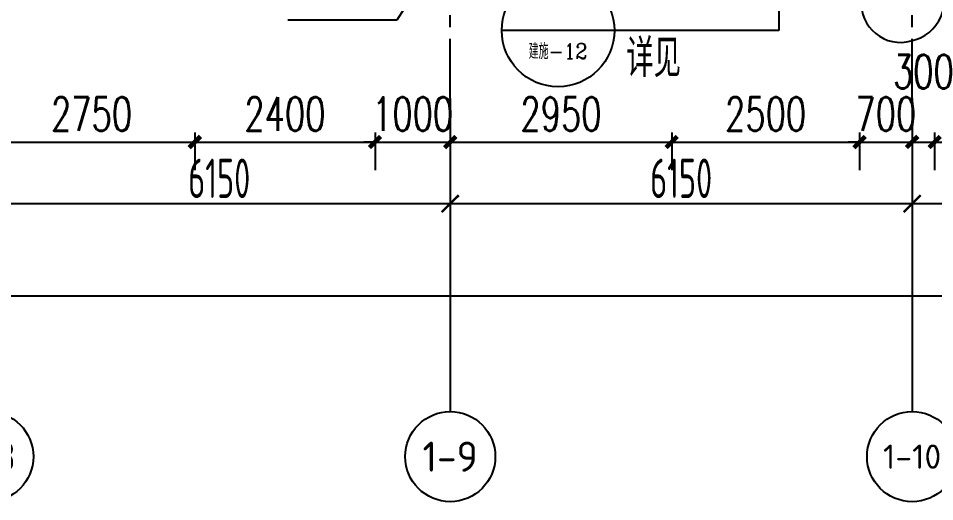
# Model space of a CAD drawing. Header units: millimetres. Extents: x -1048436 to -185795, y -983427 to 400387.
# Drawn here: x -728963 to -716763, y -364464 to -358025 of the extents above; entities that cross this region are included whole.
import ezdxf
from ezdxf.enums import TextEntityAlignment as Align

# ---------------------------------------------------------------- set-up
doc = ezdxf.new("R2010")
doc.units = ezdxf.units.MM
doc.header["$LTSCALE"] = 500
doc.linetypes.add('一层轴网$0$CENTER', pattern=[50.8, 31.75, -6.35, 6.35, -6.35])
for name, color, linetype in [('AXIS_TEXT', 7, 'Continuous'), ('DIM_IDEN', 3, 'Continuous'), ('DIM_LEAD', 3, 'Continuous'), ('PUB_DIM', 3, 'Continuous'), ('PUB_TEXT', 7, 'Continuous'), ('一层轴网$0$建-文字', 4, 'Continuous'), ('一层轴网$0$建-符号', 150, 'Continuous'), ('一层轴网$0$建-轴线', 1, '一层轴网$0$CENTER')]:
    doc.layers.add(name, color=color, linetype=linetype)
doc.layers.add('建-非打-01', color=6, linetype='Continuous', plot=False)
doc.styles.add('_TCH_DIM', font='SIMPLEX', dxfattribs={"bigfont": 'GBCBIG'})
doc.styles.add('_TCH_DIM_T3', font='SIMPLEX', dxfattribs={"width": 0.705882, "bigfont": 'GBCBIG'})
doc.styles.add('_TCH_LABEL', font='COMPLEX', dxfattribs={"bigfont": 'GBCBIG'})
doc.styles.add('COMPLEX', font='COMPLEX')
doc.styles.add('一层轴网$0$XD2008', font='xd-hzs.shx', dxfattribs={"width": 0.7, "bigfont": 'xd-hztxt.shx'})
doc.styles.add('一层轴网$0$XD2008_T3', font='xd-hzs.shx', dxfattribs={"width": 0.7, "bigfont": 'xd-hztxt.shx'})
doc.dimstyles.new('_TCH_ARCH&&150', dxfattribs={"dimtxt": 446.25, "dimasz": 150, "dimexe": 375, "dimexo": 450, "dimgap": 150, "dimtad": 1, "dimdec": 0, "dimzin": 0, "dimdsep": 46, "dimtxsty": '_TCH_DIM_T3', "dimblk": 'ARCHTICK', "dimcen": 0.09, "dimclrt": 7, "dimazin": 2, "dimtfac": 1, "dimtdec": 0, "dimtix": 1, "dimtmove": 2, "dimatfit": 3, "dimldrblk": 'ARCHTICK', "dimfxl": 1, "dimtolj": 1, "dimtzin": 0, "dimarcsym": 0})
doc.dimstyles.new('一层轴网$0$XD100&&150', dxfattribs={"dimtxt": 525, "dimasz": 225, "dimexe": 150, "dimexo": 150, "dimgap": 75, "dimtad": 1, "dimdec": 0, "dimdsep": 46, "dimtxsty": '一层轴网$0$XD2008_T3', "dimblk": '一层轴网$0$_ARCHTICK', "dimcen": 2.5, "dimdle": 150, "dimclrt": 7, "dimaunit": 1, "dimadec": 0, "dimazin": 0, "dimtfac": 1, "dimtdec": 0, "dimtix": 1, "dimtmove": 0, "dimatfit": 3, "dimfxl": 1, "dimtolj": 1, "dimtzin": 0, "dimarcsym": 0})

# ---------------------------------------------------------------- blocks, each defined once
blk = doc.blocks.new('_AXISO')
blk.add_circle((0, 0), 0.5)
at = {"layer": 'AXIS_TEXT', "style": 'COMPLEX', "width": 1.041667}
blk.add_attdef('A', text='', height=0.56, dxfattribs=at).set_placement((-0.25, -0.28), (0.25, -0.28), align=Align.FIT)
blk = doc.blocks.new('一层轴网$0$_ARCHTICK')
at = {"color": 0, "linetype": 'ByBlock', "const_width": 0.15}
blk.add_lwpolyline([(-0.5, -0.5), (0.5, 0.5)], dxfattribs=at)
blk = doc.blocks.new('*D2901')
at = {"layer": 'Defpoints', "color": 0, "transparency": 16777216}
for p in [(24000, -2500), (30150, -2500), (30150, -3900)]:
    blk.add_point(p, dxfattribs=at)
at = {"layer": '一层轴网$0$建-符号', "color": 0, "lineweight": -2, "transparency": 16777216}
for p, q in [((24000, -2650), (24000, -4050)), ((30150, -2650), (30150, -4050)), ((23850, -3900), (30300, -3900))]:
    blk.add_line(p, q, dxfattribs=at)
at = {"layer": '一层轴网$0$建-符号', "color": 0, "lineweight": -2, "transparency": 16777216, "xscale": 225, "yscale": 225, "zscale": 225, "rotation": 180}
blk.add_blockref('一层轴网$0$_ARCHTICK', (24000, -3900), dxfattribs=at)
at = {"layer": '一层轴网$0$建-符号', "color": 0, "lineweight": -2, "transparency": 16777216, "xscale": 225, "yscale": 225, "zscale": 225}
blk.add_blockref('一层轴网$0$_ARCHTICK', (30150, -3900), dxfattribs=at)
at = {"layer": '一层轴网$0$建-符号', "color": 7, "transparency": 16777216, "insert": (27075, -3562.5), "char_height": 525, "attachment_point": 5, "style": '一层轴网$0$XD2008_T3'}
blk.add_mtext('\\A1;6150', dxfattribs=at)
blk = doc.blocks.new('*D2902')
at = {"layer": 'Defpoints', "color": 0, "transparency": 16777216}
for p in [(30150, -2500), (36300, -2500), (36300, -3900)]:
    blk.add_point(p, dxfattribs=at)
at = {"layer": '一层轴网$0$建-符号', "color": 0, "lineweight": -2, "transparency": 16777216}
for p, q in [((30150, -2650), (30150, -4050)), ((36300, -2650), (36300, -4050)), ((30000, -3900), (36450, -3900))]:
    blk.add_line(p, q, dxfattribs=at)
at = {"layer": '一层轴网$0$建-符号', "color": 0, "lineweight": -2, "transparency": 16777216, "xscale": 225, "yscale": 225, "zscale": 225, "rotation": 180}
blk.add_blockref('一层轴网$0$_ARCHTICK', (30150, -3900), dxfattribs=at)
at = {"layer": '一层轴网$0$建-符号', "color": 0, "lineweight": -2, "transparency": 16777216, "xscale": 225, "yscale": 225, "zscale": 225}
blk.add_blockref('一层轴网$0$_ARCHTICK', (36300, -3900), dxfattribs=at)
at = {"layer": '一层轴网$0$建-符号', "color": 7, "transparency": 16777216, "insert": (33225, -3562.5), "char_height": 525, "attachment_point": 5, "style": '一层轴网$0$XD2008_T3'}
blk.add_mtext('\\A1;6150', dxfattribs=at)
blk = doc.blocks.new('*D2903')
at = {"layer": 'Defpoints', "color": 0, "transparency": 16777216}
for p in [(36300, -2500), (42450, -2500), (42450, -3900)]:
    blk.add_point(p, dxfattribs=at)
at = {"layer": '一层轴网$0$建-符号', "color": 0, "lineweight": -2, "transparency": 16777216}
for p, q in [((36300, -2650), (36300, -4050)), ((42450, -2650), (42450, -4050)), ((36150, -3900), (42600, -3900))]:
    blk.add_line(p, q, dxfattribs=at)
at = {"layer": '一层轴网$0$建-符号', "color": 0, "lineweight": -2, "transparency": 16777216, "xscale": 225, "yscale": 225, "zscale": 225, "rotation": 180}
blk.add_blockref('一层轴网$0$_ARCHTICK', (36300, -3900), dxfattribs=at)
at = {"layer": '一层轴网$0$建-符号', "color": 0, "lineweight": -2, "transparency": 16777216, "xscale": 225, "yscale": 225, "zscale": 225}
blk.add_blockref('一层轴网$0$_ARCHTICK', (42450, -3900), dxfattribs=at)
at = {"layer": '一层轴网$0$建-符号', "color": 7, "transparency": 16777216, "insert": (39375, -3562.5), "char_height": 525, "attachment_point": 5, "style": '一层轴网$0$XD2008_T3'}
blk.add_mtext('\\A1;6150', dxfattribs=at)
blk = doc.blocks.new('*D2910')
at = {"layer": 'Defpoints', "color": 0, "transparency": 16777216}
for p in [(0, -4275), (74610, -4275), (74610, -5130)]:
    blk.add_point(p, dxfattribs=at)
at = {"layer": '一层轴网$0$建-符号', "color": 0, "lineweight": -2, "transparency": 16777216}
for p, q in [((0, -4425), (0, -5280)), ((74610, -4425), (74610, -5280)), ((-150, -5130), (74760, -5130))]:
    blk.add_line(p, q, dxfattribs=at)
at = {"layer": '一层轴网$0$建-符号', "color": 0, "lineweight": -2, "transparency": 16777216, "xscale": 225, "yscale": 225, "zscale": 225, "rotation": 180}
blk.add_blockref('一层轴网$0$_ARCHTICK', (0, -5130), dxfattribs=at)
at = {"layer": '一层轴网$0$建-符号', "color": 0, "lineweight": -2, "transparency": 16777216, "xscale": 225, "yscale": 225, "zscale": 225}
blk.add_blockref('一层轴网$0$_ARCHTICK', (74610, -5130), dxfattribs=at)
at = {"layer": '一层轴网$0$建-符号', "color": 7, "transparency": 16777216, "insert": (37305, -4793), "char_height": 525, "attachment_point": 5, "style": '一层轴网$0$XD2008_T3'}
blk.add_mtext('\\A1;74610', dxfattribs=at)
blk = doc.blocks.new('A$C4F09042B')
at = {"layer": 'DIM_LEAD'}
for p, q in [((98605, 35075), (97895, 33967)), ((97895, 33967), (96445, 33967))]:
    blk.add_line(p, q, dxfattribs=at)
blk = doc.blocks.new('_ArchTick')
at = {"color": 0, "linetype": 'ByBlock', "const_width": 0.4}
blk.add_lwpolyline([(-0.5, -0.5), (0.5, 0.5)], dxfattribs=at)
blk = doc.blocks.new('*D2076')
at = {"layer": 'Defpoints', "color": 0, "transparency": 16777216}
for p in [(-729363, -359094), (-726613, -359094), (-726613, -359673)]:
    blk.add_point(p, dxfattribs=at)
at = {"layer": 'PUB_DIM', "color": 0, "lineweight": -2, "transparency": 16777216}
for p, q in [((-729363, -359544), (-729363, -360048)), ((-726613, -359544), (-726613, -360048)), ((-729363, -359673), (-726613, -359673))]:
    blk.add_line(p, q, dxfattribs=at)
at = {"layer": 'PUB_DIM', "color": 0, "lineweight": -2, "transparency": 16777216, "xscale": 150, "yscale": 150, "zscale": 150, "rotation": 180}
blk.add_blockref('_ArchTick', (-729363, -359673), dxfattribs=at)
at = {"layer": 'PUB_DIM', "color": 0, "lineweight": -2, "transparency": 16777216, "xscale": 150, "yscale": 150, "zscale": 150}
blk.add_blockref('_ArchTick', (-726613, -359673), dxfattribs=at)
at = {"layer": 'PUB_DIM', "color": 7, "transparency": 16777216, "insert": (-727988, -359300), "char_height": 446.2, "attachment_point": 5, "style": '_TCH_DIM_T3'}
blk.add_mtext('\\A1;2750', dxfattribs=at)
blk = doc.blocks.new('*D2077')
at = {"layer": 'Defpoints', "color": 0, "transparency": 16777216}
for p in [(-726613, -359094), (-724213, -359094), (-724213, -359673)]:
    blk.add_point(p, dxfattribs=at)
at = {"layer": 'PUB_DIM', "color": 0, "lineweight": -2, "transparency": 16777216}
for p, q in [((-726613, -359544), (-726613, -360048)), ((-724213, -359544), (-724213, -360048)), ((-726613, -359673), (-724213, -359673))]:
    blk.add_line(p, q, dxfattribs=at)
at = {"layer": 'PUB_DIM', "color": 0, "lineweight": -2, "transparency": 16777216, "xscale": 150, "yscale": 150, "zscale": 150, "rotation": 180}
blk.add_blockref('_ArchTick', (-726613, -359673), dxfattribs=at)
at = {"layer": 'PUB_DIM', "color": 0, "lineweight": -2, "transparency": 16777216, "xscale": 150, "yscale": 150, "zscale": 150}
blk.add_blockref('_ArchTick', (-724213, -359673), dxfattribs=at)
at = {"layer": 'PUB_DIM', "color": 7, "transparency": 16777216, "insert": (-725413, -359300), "char_height": 446.2, "attachment_point": 5, "style": '_TCH_DIM_T3'}
blk.add_mtext('\\A1;2400', dxfattribs=at)
blk = doc.blocks.new('*D2078')
at = {"layer": 'Defpoints', "color": 0, "transparency": 16777216}
for p in [(-724213, -359094), (-723213, -359094), (-723213, -359673)]:
    blk.add_point(p, dxfattribs=at)
at = {"layer": 'PUB_DIM', "color": 0, "lineweight": -2, "transparency": 16777216}
for p, q in [((-724213, -359544), (-724213, -360048)), ((-723213, -359544), (-723213, -360048)), ((-724213, -359673), (-724363, -359673)), ((-724213, -359673), (-723213, -359673)), ((-723213, -359673), (-723063, -359673))]:
    blk.add_line(p, q, dxfattribs=at)
at = {"layer": 'PUB_DIM', "color": 0, "lineweight": -2, "transparency": 16777216, "xscale": 150, "yscale": 150, "zscale": 150}
blk.add_blockref('_ArchTick', (-724213, -359673), dxfattribs=at)
at = {"layer": 'PUB_DIM', "color": 0, "lineweight": -2, "transparency": 16777216, "xscale": 150, "yscale": 150, "zscale": 150, "rotation": 180}
blk.add_blockref('_ArchTick', (-723213, -359673), dxfattribs=at)
at = {"layer": 'PUB_DIM', "color": 7, "transparency": 16777216, "insert": (-723713, -359300), "char_height": 446.2, "attachment_point": 5, "style": '_TCH_DIM_T3'}
blk.add_mtext('\\A1;1000', dxfattribs=at)
blk = doc.blocks.new('*D2079')
at = {"layer": 'Defpoints', "color": 0, "transparency": 16777216}
for p in [(-723213, -359094), (-720263, -359094), (-720263, -359673)]:
    blk.add_point(p, dxfattribs=at)
at = {"layer": 'PUB_DIM', "color": 0, "lineweight": -2, "transparency": 16777216}
for p, q in [((-723213, -359544), (-723213, -360048)), ((-720263, -359544), (-720263, -360048)), ((-723213, -359673), (-720263, -359673))]:
    blk.add_line(p, q, dxfattribs=at)
at = {"layer": 'PUB_DIM', "color": 0, "lineweight": -2, "transparency": 16777216, "xscale": 150, "yscale": 150, "zscale": 150, "rotation": 180}
blk.add_blockref('_ArchTick', (-723213, -359673), dxfattribs=at)
at = {"layer": 'PUB_DIM', "color": 0, "lineweight": -2, "transparency": 16777216, "xscale": 150, "yscale": 150, "zscale": 150}
blk.add_blockref('_ArchTick', (-720263, -359673), dxfattribs=at)
at = {"layer": 'PUB_DIM', "color": 7, "transparency": 16777216, "insert": (-721738, -359300), "char_height": 446.2, "attachment_point": 5, "style": '_TCH_DIM_T3'}
blk.add_mtext('\\A1;2950', dxfattribs=at)
blk = doc.blocks.new('*D2080')
at = {"layer": 'Defpoints', "color": 0, "transparency": 16777216}
for p in [(-720263, -359094), (-717763, -359094), (-717763, -359673)]:
    blk.add_point(p, dxfattribs=at)
at = {"layer": 'PUB_DIM', "color": 0, "lineweight": -2, "transparency": 16777216}
for p, q in [((-720263, -359544), (-720263, -360048)), ((-717763, -359544), (-717763, -360048)), ((-720263, -359673), (-717763, -359673))]:
    blk.add_line(p, q, dxfattribs=at)
at = {"layer": 'PUB_DIM', "color": 0, "lineweight": -2, "transparency": 16777216, "xscale": 150, "yscale": 150, "zscale": 150, "rotation": 180}
blk.add_blockref('_ArchTick', (-720263, -359673), dxfattribs=at)
at = {"layer": 'PUB_DIM', "color": 0, "lineweight": -2, "transparency": 16777216, "xscale": 150, "yscale": 150, "zscale": 150}
blk.add_blockref('_ArchTick', (-717763, -359673), dxfattribs=at)
at = {"layer": 'PUB_DIM', "color": 7, "transparency": 16777216, "insert": (-719013, -359300), "char_height": 446.2, "attachment_point": 5, "style": '_TCH_DIM_T3'}
blk.add_mtext('\\A1;2500', dxfattribs=at)
blk = doc.blocks.new('*D2081')
at = {"layer": 'Defpoints', "color": 0, "transparency": 16777216}
for p in [(-717763, -359094), (-717063, -359094), (-717063, -359673)]:
    blk.add_point(p, dxfattribs=at)
at = {"layer": 'PUB_DIM', "color": 0, "lineweight": -2, "transparency": 16777216}
for p, q in [((-717763, -359544), (-717763, -360048)), ((-717063, -359544), (-717063, -360048)), ((-717763, -359673), (-717913, -359673)), ((-717763, -359673), (-717063, -359673)), ((-717063, -359673), (-716913, -359673))]:
    blk.add_line(p, q, dxfattribs=at)
at = {"layer": 'PUB_DIM', "color": 0, "lineweight": -2, "transparency": 16777216, "xscale": 150, "yscale": 150, "zscale": 150}
blk.add_blockref('_ArchTick', (-717763, -359673), dxfattribs=at)
at = {"layer": 'PUB_DIM', "color": 0, "lineweight": -2, "transparency": 16777216, "xscale": 150, "yscale": 150, "zscale": 150, "rotation": 180}
blk.add_blockref('_ArchTick', (-717063, -359673), dxfattribs=at)
at = {"layer": 'PUB_DIM', "color": 7, "transparency": 16777216, "insert": (-717413, -359300), "char_height": 446.2, "attachment_point": 5, "style": '_TCH_DIM_T3'}
blk.add_mtext('\\A1;700', dxfattribs=at)
blk = doc.blocks.new('*D2082')
at = {"layer": 'Defpoints', "color": 0, "transparency": 16777216}
for p in [(-717063, -359094), (-716763, -359094), (-716763, -359673)]:
    blk.add_point(p, dxfattribs=at)
at = {"layer": 'PUB_DIM', "color": 0, "lineweight": -2, "transparency": 16777216}
for p, q in [((-717063, -359544), (-717063, -360048)), ((-716763, -359544), (-716763, -360048)), ((-717063, -359673), (-716763, -359673))]:
    blk.add_line(p, q, dxfattribs=at)
at = {"layer": 'PUB_DIM', "color": 0, "lineweight": -2, "transparency": 16777216, "xscale": 150, "yscale": 150, "zscale": 150, "rotation": 180}
blk.add_blockref('_ArchTick', (-717063, -359673), dxfattribs=at)
at = {"layer": 'PUB_DIM', "color": 0, "lineweight": -2, "transparency": 16777216, "xscale": 150, "yscale": 150, "zscale": 150}
blk.add_blockref('_ArchTick', (-716763, -359673), dxfattribs=at)
at = {"layer": 'PUB_DIM', "color": 7, "transparency": 16777216, "insert": (-716913, -358735), "char_height": 446.2, "attachment_point": 5, "style": '_TCH_DIM_T3'}
blk.add_mtext('\\A1;300', dxfattribs=at)
blk = doc.blocks.new('*D2083')
at = {"layer": 'Defpoints', "color": 0, "transparency": 16777216}
for p in [(-716763, -359094), (-711213, -359094), (-711213, -359673)]:
    blk.add_point(p, dxfattribs=at)
at = {"layer": 'PUB_DIM', "color": 0, "lineweight": -2, "transparency": 16777216}
for p, q in [((-716763, -359544), (-716763, -360048)), ((-711213, -359544), (-711213, -360048)), ((-716763, -359673), (-711213, -359673))]:
    blk.add_line(p, q, dxfattribs=at)
at = {"layer": 'PUB_DIM', "color": 0, "lineweight": -2, "transparency": 16777216, "xscale": 150, "yscale": 150, "zscale": 150, "rotation": 180}
blk.add_blockref('_ArchTick', (-716763, -359673), dxfattribs=at)
at = {"layer": 'PUB_DIM', "color": 0, "lineweight": -2, "transparency": 16777216, "xscale": 150, "yscale": 150, "zscale": 150}
blk.add_blockref('_ArchTick', (-711213, -359673), dxfattribs=at)
at = {"layer": 'PUB_DIM', "color": 7, "transparency": 16777216, "insert": (-713988, -359300), "char_height": 446.2, "attachment_point": 5, "style": '_TCH_DIM_T3'}
blk.add_mtext('\\A1;5550', dxfattribs=at)
blk = doc.blocks.new('一层轴网')
at = {"layer": '一层轴网$0$建-符号'}
for p, q in [((30150, -2500), (30150, -6670)), ((36300, -2500), (36300, -6670))]:
    blk.add_line(p, q, dxfattribs=at)
at = {"layer": '一层轴网$0$建-轴线', "ltscale": 0.05}
for points in [[(30150, -2500), (30150, 29500)], [(36300, -2500), (36300, 29500)]]:
    blk.add_lwpolyline(points, dxfattribs=at)
at = {"layer": '一层轴网$0$建-符号'}
ref = blk.add_blockref('_AXISO', (24000, -7270), dxfattribs=dict(at, xscale=1200, yscale=1200, zscale=1200))
ref.add_attrib('A', '1-8', dxfattribs={"layer": '一层轴网$0$建-文字', "height": 396.67, "style": '一层轴网$0$XD2008', "width": 0.808889}).set_placement((23629.8, -7468.3), (24370.2, -7468.3), align=Align.FIT)
ref = blk.add_blockref('_AXISO', (30150, -7270), dxfattribs=dict(at, xscale=1200, yscale=1200, zscale=1200))
ref.add_attrib('A', '1-9', dxfattribs={"layer": '一层轴网$0$建-文字', "height": 402.24, "style": '一层轴网$0$XD2008', "width": 0.80791}).set_placement((29781.3, -7471.1), (30518.7, -7471.1), align=Align.FIT)
ref = blk.add_blockref('_AXISO', (36300, -7270), dxfattribs=dict(at, xscale=1200, yscale=1200, zscale=1200))
ref.add_attrib('A', '1-10', dxfattribs={"layer": '一层轴网$0$建-文字', "height": 323.08, "style": '一层轴网$0$XD2008', "width": 0.78}).set_placement((35912.3, -7431.5), (36687.7, -7431.5), align=Align.FIT)
for p1, p2, distance, picture, middle in [((24000, -2500), (30150, -2500), -1400, '*D2901', (27075, -3562.5)), ((30150, -2500), (36300, -2500), -1400, '*D2902', (33225, -3562.5)), ((36300, -2500), (42450, -2500), -1400, '*D2903', (39375, -3562.5)), ((0, -4275), (74610, -4275), -855, '*D2910', (37305, -4792.5))]:
    dim = blk.add_aligned_dim(p1=p1, p2=p2, distance=distance, dimstyle='一层轴网$0$XD100&&150', dxfattribs=at)
    dim.commit()
    dim.dimension.update_dxf_attribs({"geometry": picture, "text_midpoint": middle})

msp = doc.modelspace()

# ---------------------------------------------------------------- linework, layer by layer
at = {"layer": 'DIM_IDEN'}
for p, q in [((-718839.1, -357404), (-718839.1, -358187.2)), ((-721026.9, -358187.2), (-722526.9, -358187.2)), ((-718839.1, -358187.2), (-721026.9, -358187.2))]:
    msp.add_line(p, q, dxfattribs=at)
msp.add_circle((-721776.9, -358187.2), 750, dxfattribs=at)
at = {"layer": '建-非打-01'}
msp.add_lwpolyline([(-717737.5, -357786, 0.5205671), (-717077, -358326.1, 0.5205671), (-717077, -358326.1, 0.5205671), (-716716.8, -357486, 0.5205671)], format="xyb", dxfattribs=at)

# ---------------------------------------------------------------- block references
for name, p in [('一层轴网', (-753362.7, -356594)), ('A$C4F09042B', (-821819.6, -392018.5))]:
    msp.add_blockref(name, p)

# ---------------------------------------------------------------- texts
at = {"layer": 'PUB_TEXT', "style": '_TCH_DIM'}
msp.add_text('详见', height=506.38, dxfattribs=at).set_placement((-720869.4, -358808.3))
at = {"layer": 'PUB_TEXT', "style": '_TCH_LABEL', "width": 0.947735}
msp.add_text('建施-12', height=204.58, dxfattribs=at).set_placement((-722166.6, -358566.3), (-721387.2, -358566.3), align=Align.FIT)

# ---------------------------------------------------------------- dimensions: what is measured, and where the dimension line sits
at = {"layer": 'PUB_DIM'}
dim = msp.add_linear_dim(base=(-716762.7, -359672.8), p1=(-717062.7, -359094), p2=(-716762.7, -359094), angle=0, dimstyle='_TCH_ARCH&&150', dxfattribs=at)
dim.commit()
dim.dimension.update_dxf_attribs({"geometry": '*D2082', "text_midpoint": (-716912.7, -358735.3), "dimtype": 129})
for p1, p2, picture, middle in [((-729362.7, -359094), (-726612.7, -359094), '*D2076', (-727987.7, -359299.7)), ((-726612.7, -359094), (-724212.7, -359094), '*D2077', (-725412.7, -359299.7)), ((-724212.7, -359094), (-723212.7, -359094), '*D2078', (-723712.7, -359299.7)), ((-723212.7, -359094), (-720262.7, -359094), '*D2079', (-721737.7, -359299.7)), ((-720262.7, -359094), (-717762.7, -359094), '*D2080', (-719012.7, -359299.7)), ((-717762.7, -359094), (-717062.7, -359094), '*D2081', (-717412.7, -359299.7)), ((-716762.7, -359094), (-711212.7, -359094), '*D2083', (-713987.7, -359299.7))]:
    dim = msp.add_aligned_dim(p1=p1, p2=p2, distance=-578.8, dimstyle='_TCH_ARCH&&150', dxfattribs=at)
    dim.commit()
    dim.dimension.update_dxf_attribs({"geometry": picture, "text_midpoint": middle})

doc.saveas('drawing.dxf')
